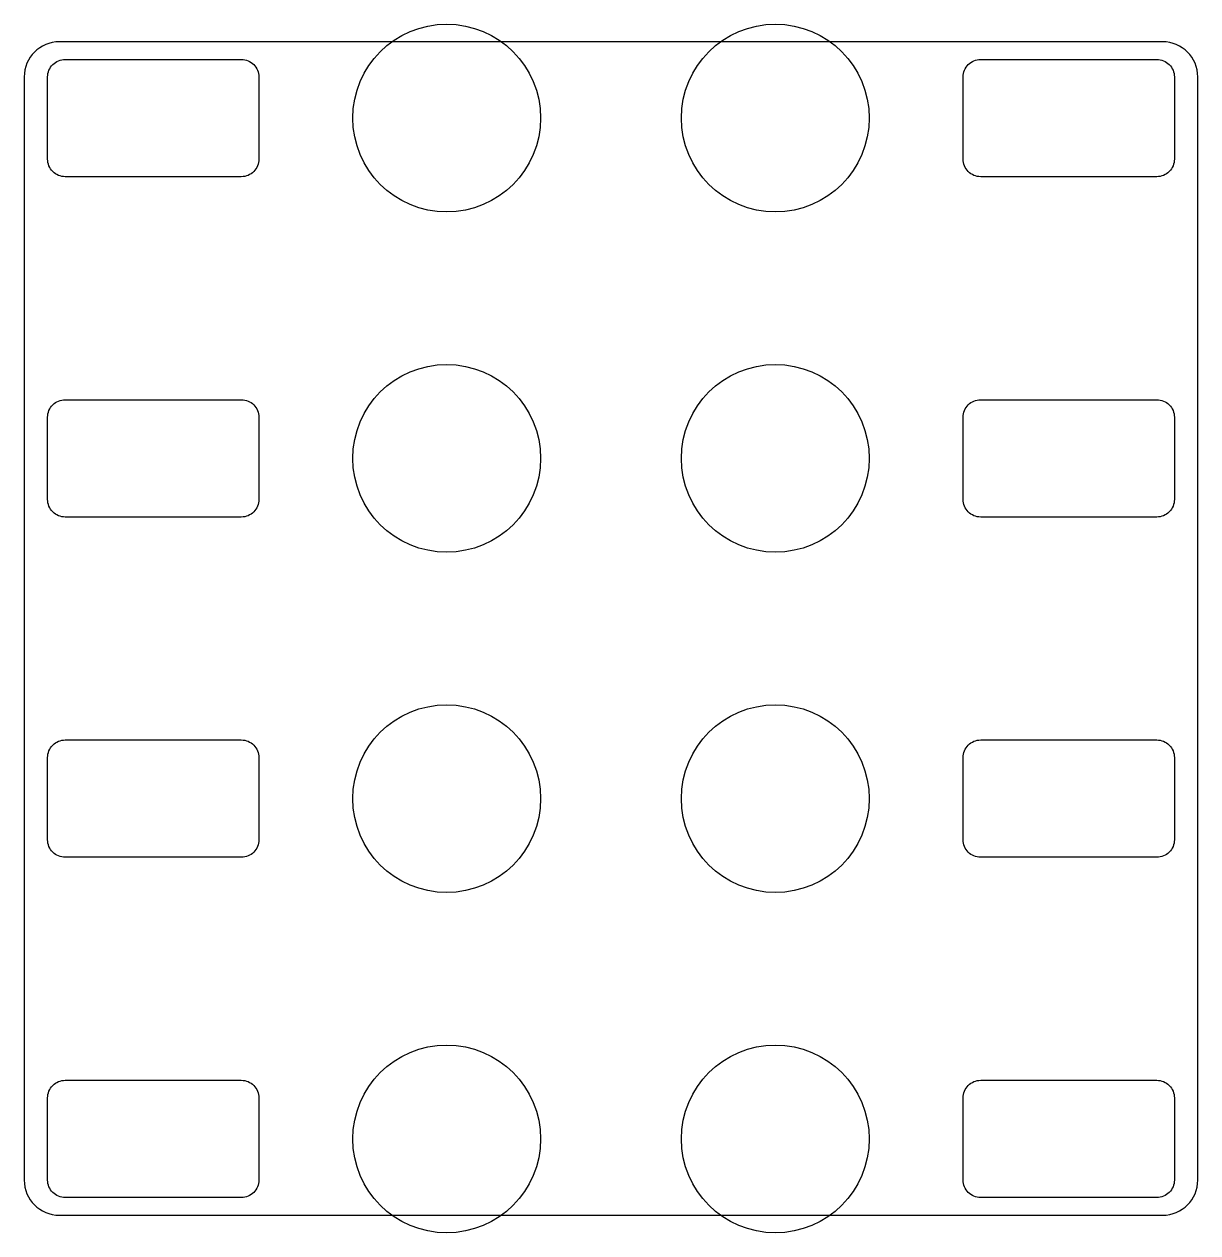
# Model space of a CAD drawing. Header units: millimetres. Extents: x 50 to 150, y -12 to 90.
import ezdxf

# ---------------------------------------------------------------- set-up
doc = ezdxf.new("R2010")
doc.units = ezdxf.units.MM
doc.header["$MEASUREMENT"] = 0
doc.layers.add('layer 3', color=30, linetype='Continuous', lineweight=25, true_color=0xff7f00)
doc.layers.add('layer 5', color=5, linetype='Continuous', lineweight=25, true_color=0x0000ff)

# ---------------------------------------------------------------- blocks, each defined once
blk = doc.blocks.new('block 4 Copy')
at = {"layer": 'layer 5'}
for points in [[(-19.5, 48.5), (-4.5, 48.5, -0.414214), (-3, 47), (-3, 40, -0.414214), (-4.5, 38.5), (-19.5, 38.5, -0.414214), (-21, 40), (-21, 47, -0.414214)], [(-4.5, 9.5), (-19.5, 9.5, -0.414214), (-21, 11), (-21, 18, -0.414214), (-19.5, 19.5), (-4.5, 19.5, -0.414214), (-3, 18), (-3, 11, -0.414214)], [(-4.5, -19.5), (-19.5, -19.5, -0.414214), (-21, -18), (-21, -11, -0.414214), (-19.5, -9.5), (-4.5, -9.5, -0.414214), (-3, -11), (-3, -18, -0.414214)], [(-4.5, -48.5), (-19.5, -48.5, -0.414214), (-21, -47), (-21, -40, -0.414214), (-19.5, -38.5), (-4.5, -38.5, -0.414214), (-3, -40), (-3, -47, -0.414214)]]:
    blk.add_lwpolyline(points, format="xyb", close=True, dxfattribs=at)
for centre in [(13, 43.5), (13, 14.5), (13, -14.5), (13, -43.5)]:
    blk.add_circle(centre, 8, dxfattribs=at)

msp = doc.modelspace()

# ---------------------------------------------------------------- linework, layer by layer
at = {"layer": 'layer 3'}
for p, q in [((147, 89), (53, 89)), ((50, 86), (50, -8)), ((150, -8), (150, 86)), ((53, -11), (147, -11))]:
    msp.add_line(p, q, dxfattribs=at)
for centre, start, end in [((53, 86), 90, 180), ((147, 86), 0, 90), ((53, -8), 180, 270), ((147, -8), 270, 0)]:
    msp.add_arc(centre, 3, start, end, dxfattribs=at)

# ---------------------------------------------------------------- block references
at = {"layer": 'layer 5'}
msp.add_blockref('block 4 Copy', (73, 39), dxfattribs=at)
at = {"layer": 'layer 5', "rotation": 180}
msp.add_blockref('block 4 Copy', (127, 39), dxfattribs=at)

doc.saveas('drawing.dxf')
